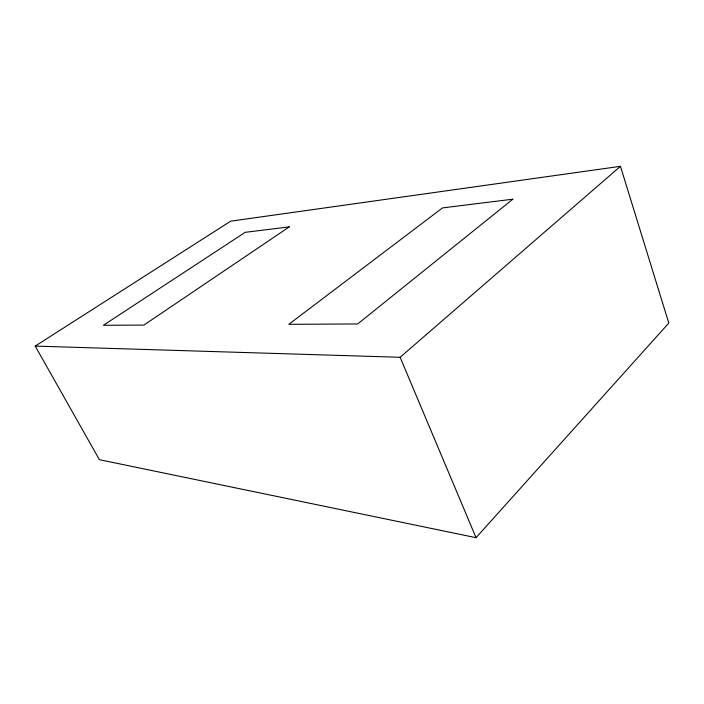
<?xml version="1.0" encoding="UTF-8"?>
<svg xmlns="http://www.w3.org/2000/svg" width="704" height="704" viewBox="0 0 704 704"><rect width="100%" height="100%" fill="white"/><g stroke="black" fill="none" stroke-linecap="round" stroke-linejoin="round"><path stroke-width="1.06" d="M476.045 537.68L668.8 323.057L620.453 166.32L230.674 221.17L35.2 346.095L99.405 459.686L476.045 537.68L400.127 357.289L35.2 346.095M400.127 357.289L620.453 166.32M512.846 199.197L357.667 323.954L288.825 324.315L442.499 207.909L512.846 199.197M289.309 226.864L143.924 325.081L103.4 325.292L245.177 232.329L289.309 226.864"/></g></svg>
